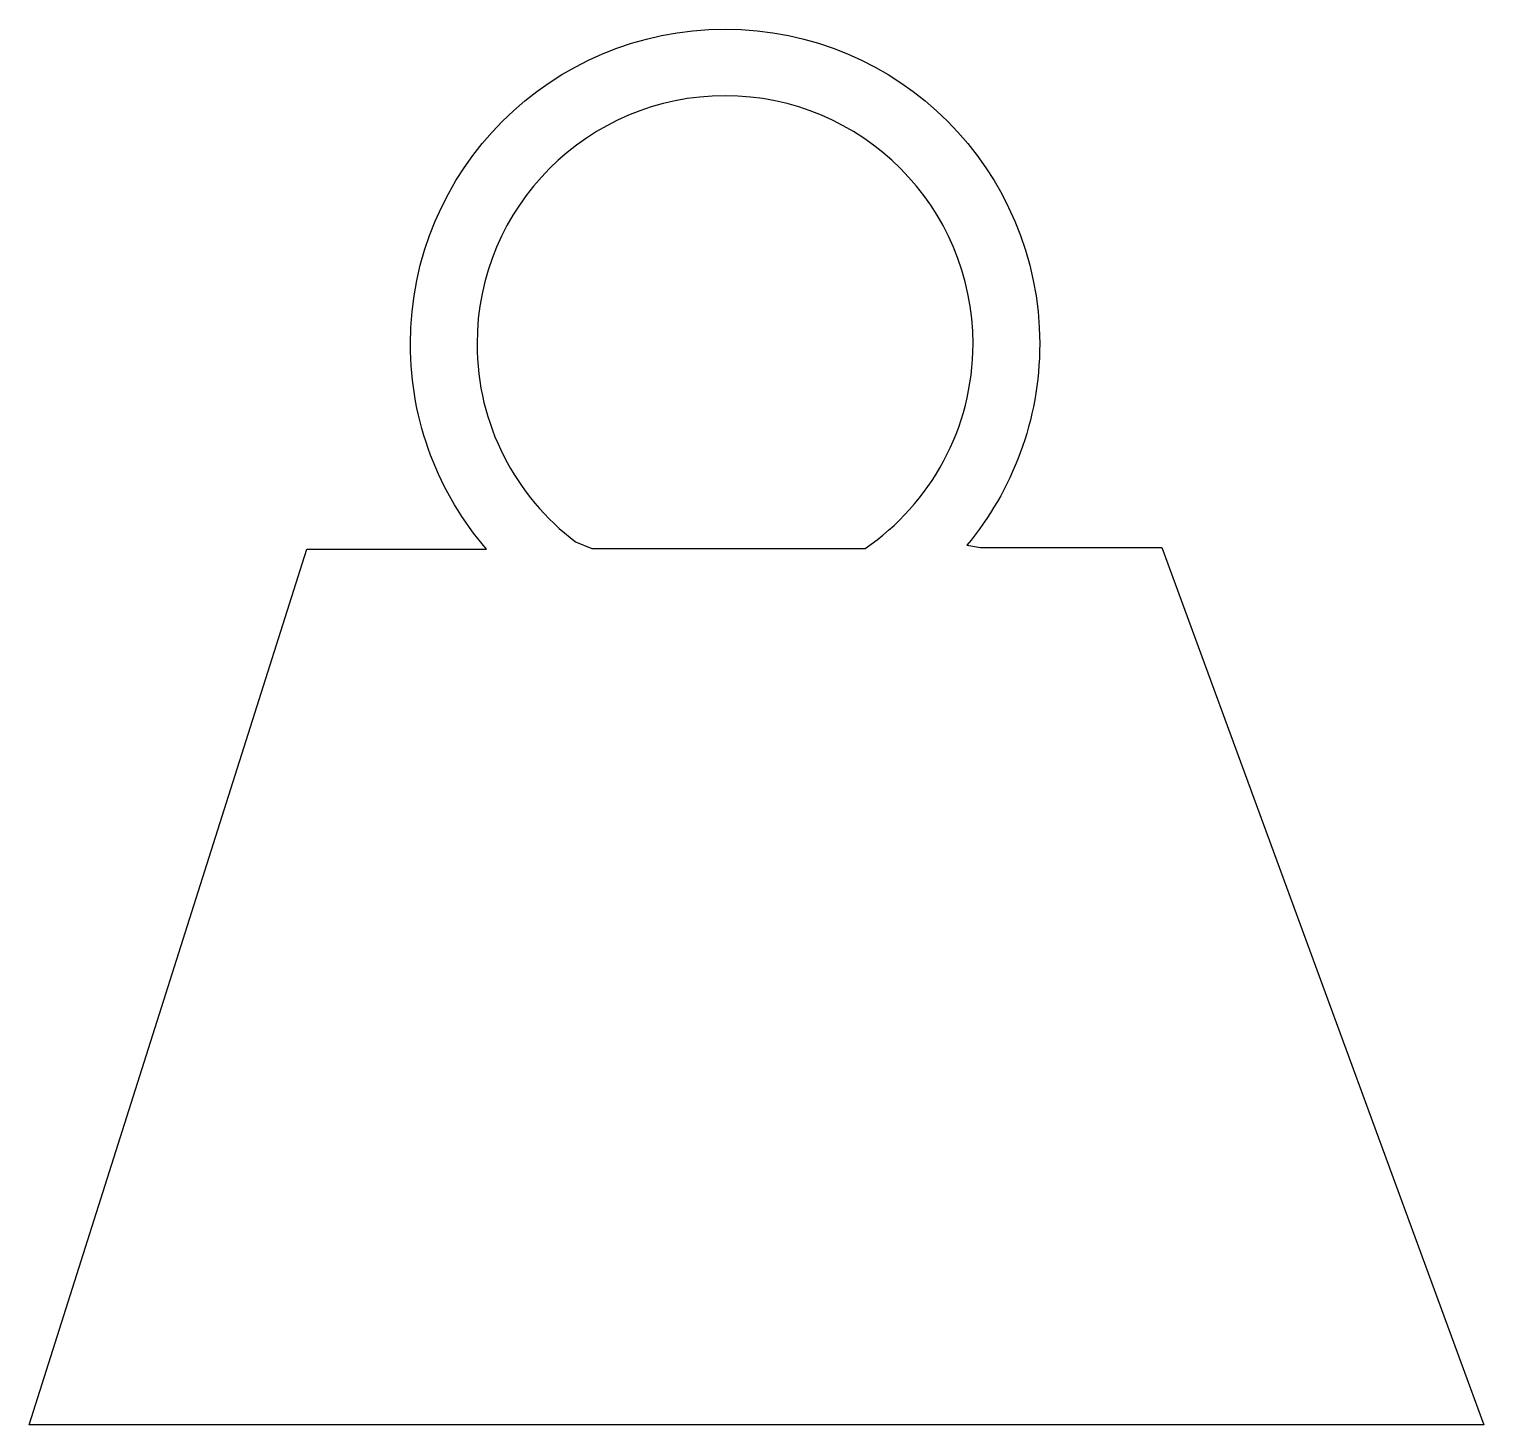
# Model space of a CAD drawing. Header units: centimetres. Extents: x -10 to 10, y -9.5 to 9.5.
import ezdxf

# ---------------------------------------------------------------- set-up
doc = ezdxf.new("R2010")
doc.units = ezdxf.units.CM
doc.header["$MEASUREMENT"] = 0
doc.layers.add('Camada 1', color=7, linetype='Continuous')

msp = doc.modelspace()

# ---------------------------------------------------------------- linework, layer by layer
at = {"layer": 'Camada 1'}
for points, knots in [([(2.87703, 2.4858), (3.4993, 3.23253), (3.87398, 4.1931), (3.87398, 5.24146), (3.87398, 5.24146), (3.87395, 7.61888), (1.94688, 9.54594), (-0.43053, 9.54594), (-0.43053, 9.54594), (-2.80792, 9.54594), (-4.73498, 7.61888), (-4.73498, 5.24149), (-4.73498, 5.24149), (-4.73498, 4.1689), (-4.3426, 3.18801), (-3.69382, 2.43439), (-3.69382, 2.43439), (-3.69382, 2.43439), (-6.1531, 2.43439), (-6.1531, 2.43439), (-6.1531, 2.43439), (-6.1531, 2.43439), (-9.95124, -9.54594), (-9.95124, -9.54594), (-9.95124, -9.54594), (-9.95124, -9.54594), (9.95124, -9.54594), (9.95124, -9.54594), (9.95124, -9.54594), (9.95124, -9.54594), (5.54493, 2.45601), (5.54493, 2.45601), (5.54493, 2.45601), (5.54493, 2.45601), (3.06372, 2.45601), (3.06372, 2.45601), (3.06372, 2.45601), (3.06372, 2.45601), (2.87703, 2.4858), (2.87703, 2.4858)], [0, 0, 0, 0, 0.09090909, 0.09090909, 0.09090909, 0.09090909, 0.18181818, 0.18181818, 0.18181818, 0.18181818, 0.27272727, 0.27272727, 0.27272727, 0.27272727, 0.36363636, 0.36363636, 0.36363636, 0.36363636, 0.45454545, 0.45454545, 0.45454545, 0.45454545, 0.54545455, 0.54545455, 0.54545455, 0.54545455, 0.63636364, 0.63636364, 0.63636364, 0.63636364, 0.72727273, 0.72727273, 0.72727273, 0.72727273, 0.81818182, 0.81818182, 0.81818182, 0.81818182, 1, 1, 1, 1]), ([(-2.47483, 2.53329), (-3.29427, 3.1526), (-3.82352, 4.13513), (-3.82352, 5.24146), (-3.82352, 5.24146), (-3.82352, 7.11548), (-2.30452, 8.63448), (-0.43053, 8.63448), (-0.43053, 8.63448), (1.4438, 8.63448), (2.96214, 7.11548), (2.96214, 5.24146), (2.96214, 5.24146), (2.96214, 4.07946), (2.37852, 3.05367), (1.4877, 2.44222), (1.4877, 2.44222), (1.4877, 2.44222), (-2.25377, 2.44222), (-2.25377, 2.44222), (-2.25377, 2.44222), (-2.25377, 2.44222), (-2.47483, 2.53329), (-2.47483, 2.53329)], [0, 0, 0, 0, 0.14285714, 0.14285714, 0.14285714, 0.14285714, 0.28571429, 0.28571429, 0.28571429, 0.28571429, 0.42857143, 0.42857143, 0.42857143, 0.42857143, 0.57142857, 0.57142857, 0.57142857, 0.57142857, 0.71428571, 0.71428571, 0.71428571, 0.71428571, 1, 1, 1, 1])]:
    msp.add_open_spline(points, degree=3, knots=knots, dxfattribs=at)

doc.saveas('drawing.dxf')
